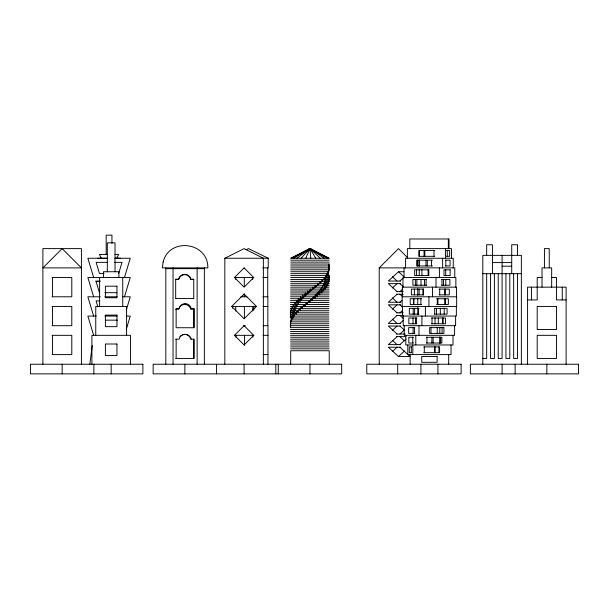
<?xml version="1.0" encoding="UTF-8"?>
<svg xmlns="http://www.w3.org/2000/svg" width="609" height="609" viewBox="0 0 609 609"><rect width="100%" height="100%" fill="white"/><g stroke="black" fill="none" stroke-linecap="round" stroke-linejoin="round"><path stroke-width="0.91" d="M294.337 315.416L294.353 314.13M290.539 323.767L290.569 321.841L328.906 321.841M328.898 316.063L290.501 316.063L290.531 314.13L293.568 315.675M325.137 279.447L325.351 277.521L328.936 279.447L329.203 277.521L290.676 277.521M89.797 364.235L92.286 345.585M290.699 271.743L328.685 271.743L328.951 269.81M328.906 314.13L290.371 314.13L290.729 312.204L294.223 314.13L294.512 312.204M319.755 294.863L319.443 291.011L317.715 292.937L317.449 294.863L321.841 291.011L321.841 292.937M290.729 321.841L291.087 319.915L328.906 319.915M300.443 296.789L300.541 300.648L302.3 298.714L302.78 294.863M324.764 281.373L325.252 279.447L328.472 281.373L329.081 279.447L329.081 281.373M294.931 310.278L294.391 312.204L291.254 310.278L290.577 312.204L290.577 310.278M118.702 273.426L122.021 262.35L114.621 262.35M124.48 277.521L130.265 258.254L115.078 258.254M124.48 296.789L130.265 277.521L87.871 277.521L93.649 296.789M126.322 309.928L130.265 296.789L122.615 296.789M126.322 329.195L130.265 316.063L126.497 316.063M290.691 273.669L327.924 273.669L328.525 271.743M291.224 319.915L291.894 317.989L291.894 319.915M324.163 283.299L324.894 281.373L327.726 283.299L328.639 281.373L328.639 283.299M295.609 308.352L294.817 310.278L292.099 308.352L291.102 310.278L291.102 308.352M305.779 258.254L309.996 248.617L329.248 258.254L290.668 258.254L309.996 248.617L328.799 258.254M327.771 273.669L326.858 275.595L326.858 273.669M116.776 258.254L118.702 254.402L115.032 254.402M323.303 285.225L324.27 283.299L326.66 285.225L327.863 283.299L327.863 285.225M292.076 317.989L293.066 316.063L293.066 317.989M302.308 298.714L305.223 294.863L298.243 300.648L298.243 298.714M322.214 287.159L323.402 285.225L325.297 287.159L326.782 285.225L326.782 287.159M326.721 275.595L325.518 277.521L325.518 275.595M297.74 304.5L295.51 308.352L293.256 306.426L291.97 308.352L291.97 306.426M293.226 316.063L294.512 314.13L294.512 316.063M320.897 289.085L322.29 287.159L323.653 289.085L325.396 287.159L325.396 289.085M314.031 296.789L312.615 298.714L302.711 306.426L305.977 304.5L315.98 294.863L315.112 296.789L315.104 298.714M300.648 300.648L297.649 304.5L296.454 302.574L294.642 304.5L294.642 302.574M294.627 314.13L296.18 312.204L296.18 314.13M319.375 291.011L320.951 289.085L321.765 291.011L323.729 289.085L323.729 291.011M323.691 279.447L319.931 283.299L319.931 281.373M301.059 258.254L309.996 248.617L318.355 252.994M296.301 312.204L298.106 310.278L298.106 312.204M315.919 294.863L317.761 292.937M379.224 364.235L379.224 267.884L398.492 248.617L407.794 257.919M304.18 296.789L312.128 289.085M298.212 310.278L300.229 308.352L300.229 310.278M309.966 300.648L311.983 298.714L329.027 298.714M308.618 249.903L309.996 248.617L327.063 258.254M308.101 292.937L312.699 289.085L310.141 291.011M403.828 271.743L398.492 271.743L388.352 281.038L400.631 281.038M392.379 287.943L397.068 283.642M399.915 281.038L403.973 277.316M397.068 294.238L388.352 302.231L400.631 302.231M399.915 291.635L402.595 289.176M392.379 309.144L397.068 304.835M399.915 302.231L401.925 300.389M397.068 315.432L388.352 323.432L400.631 323.432M399.915 312.828L402.595 310.369M392.379 330.337L397.068 326.036M399.915 323.432L403.265 320.357M397.068 336.632L388.352 344.625L400.631 344.625M399.915 334.029L404.604 329.72M392.341 351.568L397.068 347.229M399.915 344.625L405.952 339.091M400.631 347.229L388.352 347.229L398.492 356.524L404.528 350.99M319.824 283.299L315.295 287.159L315.295 285.225M296.941 258.254L309.996 248.617L313.254 250.543M307.012 250.642L309.996 248.617L324.171 258.254M307.979 302.574L305.109 304.5L305.056 306.426M313.696 288.118L315.196 287.159L312.775 289.085L312.775 287.159M293.721 258.254L309.996 248.617L312.173 250.223M314.883 286.77L317.594 285.225L317.677 283.299M301.059 253.664L309.996 248.617L320.311 258.254M301.798 307.583L300.351 308.352L302.544 306.426L302.544 308.352M291.604 258.254L309.996 248.617L315.744 258.254M291.193 258.254L309.996 248.617L310.788 258.254M224.828 364.235L224.828 258.254L244.102 248.617L263.37 258.254L263.37 364.235M246.013 249.819L248.48 248.617L268.234 258.254L268.234 267.884L262.715 267.884M320.304 282.142L321.887 281.373L321.94 279.447M185.159 334.364L183.789 334.524A6.174 6.174 0 0 0 179.137 339.183L175.681 339.183M434.811 250.543L418.786 250.543L418.786 256.328L434.811 256.328M446.481 250.543L449.655 250.543L449.655 256.328L446.481 256.328M107.686 254.402L99.434 254.402L101.36 258.254L107.709 258.254L87.871 258.254L93.649 277.521M97.509 258.269L101.208 258.269M114.964 258.254L120.628 258.254M224.828 258.254L268.234 258.254M290.668 260.18L329.195 260.18M432.474 260.18L416.693 260.18L416.693 265.958L432.474 265.958M445.43 260.18L450.066 260.18L450.066 265.958L445.43 265.958M290.699 262.106L329.218 262.106M107.214 262.35L96.108 262.35L99.434 273.426L104.017 273.426M492.453 262.586L511.72 262.586M290.699 264.032L329.218 264.032M290.691 265.958L329.218 265.958L329.218 267.884L290.691 267.884M502.082 266.202L511.72 266.202M379.224 267.884L454.771 267.884L454.771 277.521M165.823 268.66L204.358 268.66M290.699 269.81L329.119 269.81L329.119 267.884M428.835 269.81L414.66 269.81L414.66 275.595L428.835 275.595M482.815 273.669L521.357 273.669M290.691 275.595L328.989 275.595L329.05 277.521L325.952 275.976M52.047 277.521L71.793 277.521L71.793 296.789L52.047 296.789M234.861 277.521L253.679 277.521M262.875 277.521L267.754 277.521M542.025 277.521L537.207 277.521L537.207 299.933L527.577 299.933M551.663 277.521L556.481 277.521L556.481 299.933L566.111 299.933M175.681 279.447L178.696 279.447A6.174 6.174 0 0 1 184.717 274.629L186.095 274.788A6.174 6.174 0 0 1 190.739 279.447L193.746 279.447M290.676 279.447L329.203 279.447L329.203 277.521M426.688 279.447L412.887 279.447L412.887 285.225L426.688 285.225M441.578 279.447L449.906 279.447L449.906 285.225L441.578 285.225M95.583 281.069L100.279 281.069M290.653 281.373L329.18 281.373M99.815 281.617L96.108 281.617L99.434 292.693M290.653 283.299L329.18 283.299M400.631 283.642L388.352 283.642L397.068 291.635M290.615 285.225L329.149 285.225M290.615 287.159L329.149 287.159M290.577 289.085L329.111 289.085M423.666 289.085L411.387 289.085L411.387 294.863L423.666 294.863M439.089 289.085L449.297 289.085L449.297 294.863L439.089 294.863M290.577 291.011L329.111 291.011M396.352 291.635L403.295 291.635M104.938 292.693L116.867 292.693M290.531 292.937L329.066 292.937M396.352 294.238L403.295 294.238M290.531 294.863L329.066 294.863M100.188 296.789L87.871 296.789L93.649 316.063M104.824 296.789L117.073 296.789M240.837 296.789L246.949 296.789M262.997 296.789L267.876 296.789L267.823 325.693M290.493 296.789L329.027 296.789M175.681 298.448L193.746 298.448M290.493 298.714L311.861 298.714M421.573 298.714L410.2 298.714L410.2 304.5L421.573 304.5M436.683 298.714L448.346 298.714L448.346 304.5L436.683 304.5M290.455 300.648L328.982 300.648M99.815 300.892L96.108 300.892L97.897 306.852M290.455 302.574L328.982 302.574M290.417 304.5L328.951 304.5M400.631 304.835L388.352 304.835L397.068 312.828M52.047 306.426L71.793 306.426L71.793 325.693L52.047 325.693M231.922 306.426L256.526 306.426M262.997 306.426L267.876 306.426M290.417 306.426L328.951 306.426M290.386 308.352L328.921 308.352M419.045 308.352L409.339 308.352L409.339 314.13L419.045 314.13M434.468 308.352L447.075 308.352L447.075 314.13L434.468 314.13M175.681 309.319L178.696 309.319A6.174 6.174 0 0 1 179.145 308.009M290.386 310.278L328.921 310.278M328.906 312.204L290.371 312.204L290.501 316.063M396.352 312.828L403.295 312.828M396.352 315.432L403.295 315.432M96.351 316.063L87.871 316.063L93.649 335.331M104.824 316.063L117.073 316.063M292.274 316.832L290.66 316.063L290.957 317.989L328.898 317.989M416.777 317.989L408.822 317.989L408.822 323.767L416.777 323.767M431.476 317.989L445.499 317.989L445.499 323.767L431.476 323.767M105.365 320.159L117.4 320.159M328.921 325.693L290.386 325.693L290.386 323.767L328.921 323.767M243.722 325.693L245.389 325.693M263.103 325.693L267.983 325.693L267.952 364.235M400.631 326.036L388.352 326.036L397.068 334.029M290.409 327.619L328.951 327.619M414.798 327.619L408.662 327.619L408.662 333.405L414.798 333.405M290.409 329.545L328.951 329.545M290.447 331.479L328.982 331.479M290.447 333.405L328.982 333.405M396.352 334.029L405.076 334.029M52.047 335.331L71.793 335.331L71.793 354.598L52.047 354.598M235.021 335.331L253.907 335.331M263.103 335.331L267.983 335.331M290.485 335.331L329.027 335.331M396.352 336.632L405.967 336.632M290.485 337.257L329.027 337.257M413.458 337.257L408.806 337.257L408.806 343.034L413.458 343.034M426.292 337.257L441.845 337.257L441.845 343.034L426.292 343.034M290.531 339.183L329.066 339.183M290.531 341.109L329.066 341.109M290.569 343.034L329.111 343.034M290.569 344.968L329.111 344.968M290.607 346.894L329.149 346.894M411.692 346.894L409.301 346.894L409.301 352.672L411.692 352.672M423.757 346.894L439.576 346.894L439.576 352.672L423.757 352.672M290.607 348.82L329.149 348.82M263.248 354.598L267.952 354.598M398.492 356.524L410.055 356.524L399.915 347.229M175.681 358.45L194.05 358.45L194.05 339.183L190.739 339.183A6.174 6.174 0 0 0 186.095 334.524M482.815 358.45L486.667 358.45L486.667 273.669M326.386 274.438L328.837 275.595L328.449 273.669M320.029 253.869L324.209 256.062M398.492 271.743L403.904 276.699M392.341 276.699L397.068 281.038M399.915 283.642L403.265 286.717M399.915 294.238L402.595 296.697M392.379 297.93L397.068 302.231M399.915 304.835L402.595 307.294M399.915 315.432L403.265 318.507M392.379 319.124L397.068 323.432M399.915 326.036L404.604 330.337M399.915 336.632L404.604 340.933M392.379 340.324L397.068 344.625M328.51 264.671L328.989 265.958L328.989 264.032M299.027 302.574L298.38 300.648L296.355 302.574L296.355 300.648M291.14 317.989L291.559 319.268M328.814 265.958L329.218 267.884M290.386 323.767L290.683 325.693M329.058 267.884L329.119 269.81M111.949 243.387L111.949 235.135L106.172 235.135L106.172 254.402M566.111 364.235L566.111 287.159L527.577 287.159L527.577 364.235M562.259 287.159L562.259 299.933M551.663 287.159L551.663 267.884L542.025 267.884L542.025 287.159M549.249 267.884L549.249 248.617L544.431 248.617L544.431 267.884M546.844 364.235L546.844 373.865M531.429 287.159L531.429 299.933M521.357 364.235L521.357 255.361L482.815 255.361L482.815 364.235M517.498 255.361L517.498 244.765L511.72 244.765L511.72 273.669M517.498 273.669L517.498 358.45L513.646 358.45L513.646 273.669M515.138 364.235L515.138 373.865M509.794 273.669L509.794 358.45L505.942 358.45L505.942 273.669M502.082 255.361L502.082 358.45L498.231 358.45L498.231 273.669M502.082 364.235L502.082 373.865M494.379 273.669L494.379 358.45L490.527 358.45L490.527 273.669M492.453 273.669L492.453 244.765L486.667 244.765L486.667 255.361M456.491 296.789L456.491 287.159L402.336 287.159L402.336 296.789M456.369 306.426L456.369 316.063L402.465 316.063L402.465 306.426M455.859 287.159L455.859 277.521L402.975 277.521L402.975 287.159M455.608 316.063L455.608 325.693L403.219 325.693L403.219 316.063M454.596 325.693L454.596 335.331L404.239 335.331L404.239 325.693M453.248 267.884L453.248 258.254L405.579 258.254L405.579 267.884M453.012 335.331L453.012 344.968L405.815 344.968L405.815 335.331M451.459 258.254L451.459 248.617L407.368 248.617L407.368 258.254M451.033 344.968L451.033 354.598L407.794 354.598L407.794 344.968M449.016 248.617L449.016 238.979L409.811 238.979L409.811 248.617M448.688 354.598L448.688 364.235M448.346 238.979L448.346 248.617M447.242 250.543L447.242 256.328M445.811 260.18L445.811 265.958M445.742 269.81L445.742 275.595M445.773 279.447L445.773 285.225M445.43 248.617L445.43 258.254M445.522 289.085L445.522 294.863M445.164 298.714L445.164 304.5M444.996 298.714L444.996 304.5M444.448 289.085L444.448 294.863M444.205 308.352L444.205 314.13M443.466 279.447L443.466 285.225M443.162 317.989L443.162 323.767M442.629 258.254L442.629 267.884M442.53 317.989L442.53 323.767M442.065 327.619L442.065 333.405M441.967 279.447L441.967 285.225M440.604 337.257L440.604 343.034M440.322 308.352L440.322 314.13M439.82 327.619L439.82 333.405M439.698 289.085L439.698 294.863M439.637 337.082L439.637 343.21M439.401 267.884L439.401 277.521M438.944 346.894L438.944 352.672M438.32 317.989L438.32 323.767M437.924 298.714L437.924 304.5M437.924 364.235L437.924 373.865M437.254 298.714L437.254 304.5M437.239 327.444L437.239 333.58M436.447 308.352L436.447 314.13M436.006 277.521L436.006 287.159M435.169 346.894L435.169 352.672M435.047 317.814L435.047 323.942M434.681 308.352L434.681 314.13M434.544 346.894L434.544 352.672M434.011 250.543L434.011 256.328M433.121 337.257L433.121 343.034M432.504 287.159L432.504 296.789M432.017 317.989L432.017 323.767M431.872 337.257L431.872 343.034M431.515 260.18L431.515 265.958M431.005 327.619L431.005 333.405M428.942 296.789L428.942 306.426M428.797 269.81L428.797 275.595M428.112 269.81L428.112 275.595M427.32 260.18L427.32 265.958M426.955 337.257L426.955 343.034M426.094 279.447L426.094 285.225M425.988 260.18L425.988 265.958M425.386 306.426L425.386 316.063M424.816 250.543L424.816 256.328M424.473 279.272L424.473 285.4M424.29 346.894L424.29 352.672M424.062 250.543L424.062 256.328M423.453 289.085L423.453 294.863M422.905 289.085L422.905 294.863M421.923 269.635L421.923 275.77M421.908 316.063L421.908 325.693M420.994 279.447L420.994 285.225M420.91 298.714L420.91 304.5M420.903 364.235L420.903 373.865M419.54 250.543L419.54 256.328M419.51 260.005L419.51 266.133M419.236 269.81L419.236 275.595M419.137 289.085L419.137 294.863M418.984 325.693L418.984 335.331M418.512 308.352L418.512 314.13M418.025 260.18L418.025 265.958M417.759 288.666L417.759 295.281M417.759 298.676L417.759 304.728M417.759 307.499L417.759 314.168M417.645 260.18L417.645 265.958M416.868 279.447L416.868 285.225M416.586 269.81L416.586 275.595M416.297 317.989L416.297 323.767M415.787 335.331L415.787 344.968M415.665 317.989L415.665 323.767M415.368 279.447L415.368 285.225M414.622 308.352L414.622 314.13M414.562 327.619L414.562 333.405M414.386 289.085L414.386 294.863M413.831 298.714L413.831 304.5M413.663 298.714L413.663 304.5M413.214 308.352L413.214 314.13M413.115 327.619L413.115 333.405M413.039 317.989L413.039 323.767M412.826 344.968L412.826 354.598M412.795 337.257L412.795 343.034M411.319 346.894L411.319 352.672M410.146 354.598L410.146 364.235M404.064 267.884L404.064 277.521M397.707 364.235L397.707 373.865M329.241 364.235L329.241 350.746L290.699 350.746L290.699 364.235M328.989 275.595L328.989 277.521M328.685 269.81L328.685 271.743M327.924 271.743L327.924 273.669M325.351 279.447L325.351 277.521L323.874 279.447L323.874 277.521M325.252 279.447L325.252 280.734M324.894 281.373L324.894 283.299M324.27 283.299L324.27 284.586M317.525 296.789L317.525 294.863L312.615 298.714L312.539 300.648M310.209 289.085L310.209 291.011L305.17 294.863L305.17 292.937M310.088 302.574L310.088 300.648L307.591 302.574L307.553 304.5M309.966 364.235L309.966 373.865M307.674 291.011L307.674 292.937L306.099 294.863L306.099 293.576M296.484 305.139L296.484 306.426L294.756 304.5L293.18 306.426L293.18 304.5M294.223 312.204L294.223 314.13M291.087 319.915L291.087 321.841M290.957 316.063L290.957 317.989M290.569 321.841L290.569 323.767M290.546 325.693L290.546 327.619M278.26 364.235L278.26 373.865M275.808 364.235L275.808 373.865M267.754 267.884L267.724 296.789M253.786 306.426L253.786 310.095M252.864 335.331L252.864 337.165M252.743 306.426L252.743 311.016M252.636 277.521L252.636 279.356M244.521 335.331L244.521 345.425M244.399 306.426L244.399 318.355M244.293 277.521L244.293 286.694M244.293 294.04L244.293 296.789M244.102 364.235L244.102 373.865M235.873 335.331L235.873 337.165M235.744 306.426L235.744 311.016M235.645 277.521L235.645 279.356M232.539 306.426L232.539 308.261M216.568 364.235L216.568 373.865M204.358 267.884L204.358 364.235M197.133 267.884L197.133 364.235M193.746 298.714L193.746 279.173L190.739 279.173A6.174 6.174 0 0 0 186.095 274.514L184.717 274.362A6.174 6.174 0 0 0 178.696 279.173L175.681 279.173L175.681 298.714M193.746 327.665L193.746 309.319L190.739 309.319A6.174 6.174 0 0 0 186.095 304.652L184.717 304.5A6.174 6.174 0 0 0 179.883 306.829M193.746 339.183L193.746 358.45M184.854 364.235L184.854 373.865M176.13 339.183L176.13 358.45M173.047 267.884L173.047 364.235M165.823 267.884L165.823 364.235M130.44 364.235L130.44 335.331L91.906 335.331L91.906 364.235M126.588 335.331L126.588 306.426L95.758 306.426L95.758 335.331M122.736 277.521L122.736 306.426M118.884 277.521L118.884 271.743L103.469 271.743L103.469 277.521M115.025 271.743L115.025 242.839L107.321 242.839L107.321 271.743M111.173 364.235L111.173 373.865M99.61 277.521L99.61 306.426M93.862 364.235L93.862 373.865M81.423 364.235L81.423 248.617L42.889 248.617L42.889 364.235M62.156 364.235L62.156 373.865M52.519 277.521L52.519 296.789M52.519 306.426L52.519 325.693M52.519 335.331L52.519 354.598M191.18 339.183A6.174 6.174 0 0 0 186.537 334.524L184.717 334.364A6.174 6.174 0 0 0 182.03 334.98M179.883 336.701A6.174 6.174 0 0 1 180.858 335.719M163.128 261.999L162.352 267.884L207.829 267.884C208.362 242.009 169.302 236.863 163.128 261.999M62.156 248.617L42.889 267.884L81.423 267.884L62.156 248.617M244.102 267.884L234.465 277.521L244.102 287.159L253.732 277.521L244.102 267.884M244.102 294.063L231.74 306.426L244.102 318.789L256.458 306.426L244.102 294.063M244.102 325.693L234.465 335.331L244.102 344.968L253.732 335.331L244.102 325.693M185.159 303.647L183.789 303.807A6.174 6.174 0 0 0 179.137 308.466L176.13 308.466L176.13 327.733L194.195 327.733L194.195 308.466L191.18 308.466A6.174 6.174 0 0 0 186.537 303.807L185.159 303.647M450.158 269.81L443.984 269.81L444.014 275.595L450.158 275.595L450.158 269.81M116.958 286.192L105.395 286.192L105.395 297.755L116.958 297.755L116.958 286.192M456.666 296.789L402.168 296.789L402.168 306.426L456.666 306.426L456.666 296.789M556.481 306.426L537.207 306.426L537.207 329.545L556.481 329.545L556.481 306.426M116.958 315.097L105.395 315.097L105.395 326.66L116.958 326.66L116.958 315.097M443.908 327.619L429.672 327.619L429.672 333.405L443.908 333.405L443.908 327.619M556.481 335.331L537.207 335.331L537.207 358.45L556.481 358.45L556.481 335.331M116.958 344.001L105.395 344.001L105.395 355.565L116.958 355.565L116.958 344.001M437.125 356.524L421.71 356.524L421.71 362.309L437.125 362.309L437.125 356.524M142.879 364.235L30.45 364.235L30.45 373.865L142.879 373.865L142.879 364.235M341.679 364.235L153.148 364.235L153.148 373.865L341.679 373.865L341.679 364.235M461.12 364.235L366.785 364.235L366.785 373.865L461.12 373.865L461.12 364.235M578.55 364.235L470.376 364.235L470.376 373.865L578.55 373.865L578.55 364.235"/></g></svg>
